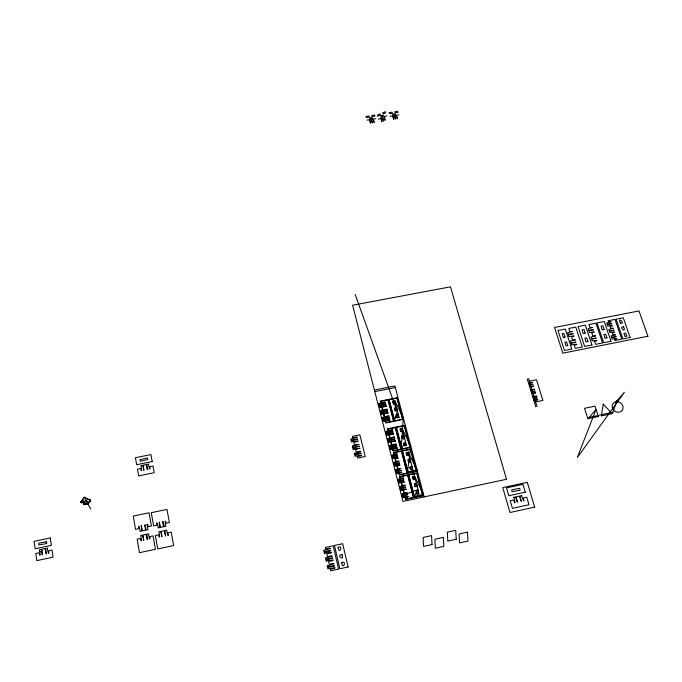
<?xml version="1.0" encoding="UTF-8"?>
<svg xmlns="http://www.w3.org/2000/svg" width="682" height="682" viewBox="0 0 682 682"><rect width="100%" height="100%" fill="white"/><g stroke="black" fill="none" stroke-linecap="round" stroke-linejoin="round"><path stroke-width="1.02" d="M81.831 503.035L83.869 500.92L84.389 502.574L83.536 504.825M401.127 449.063L403.284 417.93L394.622 400.368L394.17 401.638M407.376 473.027L410.7 446.045L401.928 428.168L401.442 429.362M83.656 501.551L83.869 500.92M611.848 413.352L612.913 412.184L616.963 400.632M395.986 408.552L396.447 407.299M393.812 420.982L397.265 411.723L355.186 294.454M397.811 415.5L398.271 414.264L394.622 400.368M402.806 419.157L403.284 417.93M403.292 436.403L403.778 435.227M405.142 443.471L405.637 442.32L401.928 428.168M407.648 453.019L408.151 451.893L417.034 470.034L416.497 471.109M410.189 447.187L410.7 446.045M409.524 460.162L410.035 459.054M411.408 467.341L411.928 466.249M413.948 477.042L414.477 475.976L423.462 494.39L422.9 495.396M415.858 484.297L416.387 483.248M413.71 497.366L417.734 489.71L406.77 493.845M417.768 491.577L418.305 490.554L408.151 451.893M401.613 447.921L405.637 442.32M394.264 419.762L398.271 414.264M80.306 502.14L81.073 502.003L84.287 497.169M90.825 501.065L90.015 500.997L87.816 503.717L84.176 504.211M588.114 418.654L596.034 409.456L577.313 457.52L624.388 392.312L615.889 401.826L614.806 402.192A5.695 5.047 36 0 0 614.644 411.05A5.695 5.047 36 0 0 623.067 408.262A5.695 5.047 36 0 0 615.914 401.817M84.398 497.63L89.564 499.991L90.348 499.258M352.492 446.173L353.949 445.781M377.265 115.173L380.087 113.971L380.403 115.07L377.581 116.281M385.509 111.652L382.696 112.854L383.011 113.962L385.824 112.76M378.442 119.316L380.641 118.378L382.031 121.737L380.786 116.017L381.673 115.642L383.531 121.072L382.295 115.377L383.531 115.394L385.074 120.373L384.495 116.724L386.694 115.787M416.549 491.407L417.998 491.1L418.637 493.504M418.654 493.58L417.231 493.887M414.639 484.118L416.088 483.811M412.738 476.863L414.179 476.556M414.801 479.028L413.386 479.327M410.368 462.14L408.961 462.43M410.197 467.17L411.638 466.863M412.26 469.327L410.845 469.617M408.518 454.979L407.111 455.269L406.472 452.839L407.879 452.55L408.501 454.903M403.949 443.3L405.372 443.002M405.986 445.423L404.605 445.713M404.153 438.338L402.755 438.628M396.617 415.321L398.041 415.04L398.646 417.333M398.638 417.418L397.265 417.691M394.989 403.539L393.633 403.812M394.801 408.382L396.216 408.092L396.822 410.376M396.813 410.462L395.449 410.735M392.994 401.468L394.401 401.187L394.997 403.454M417.179 493.811L416.566 491.483M414.204 476.633L414.809 478.943M413.36 479.25L412.755 476.94M416.105 483.888L416.711 486.292L415.321 486.59L414.656 484.194M411.664 466.94L412.269 469.242M410.82 469.54L410.214 467.247M409.78 459.77L410.376 462.055M408.936 462.353L408.348 459.983L409.754 459.694M403.548 436.011L404.136 438.262M402.704 438.56L402.124 436.216L403.522 435.934M405.398 443.078L405.995 445.337M404.554 445.636L403.966 443.377M401.698 428.969L402.303 431.288L400.905 431.578M400.854 431.51L400.274 429.183L401.672 428.901M397.222 417.623L396.634 415.398M395.398 410.666L394.818 408.45M393.582 403.744L393.002 401.536M403.369 493.862L406.813 492.771M407.299 494.731L402.295 495.797M407.81 496.692L404.98 497.289L405.534 499.463L413.803 497.698L407.845 474.86L399.635 476.582L400.189 478.73L403.028 478.133M403.028 478.218L399.609 479.293M403.531 480.154L398.527 481.117M404.051 482.08L400.419 482.413M404.912 485.482L401.485 486.556M405.432 487.417L400.394 488.397M400.539 468.5L397.112 469.574M401.016 470.435L396.02 471.39M401.51 472.362L397.913 472.677M397.794 457.98L394.989 458.568L395.833 461.825L398.655 461.237M398.655 461.322L395.253 462.379M399.149 463.231L394.187 464.272M399.669 465.15L396.839 465.738L397.683 469.011M396.967 448.057L392.517 448.978L393.062 451.075L401.212 449.387L395.441 427.23L387.342 428.884L387.87 430.964M396.805 454.161L393.412 455.218M397.299 456.07L392.346 457.102M394.145 437.188L389.124 438.56M394.631 439.072L388.041 440.342M395.125 440.964L390.684 441.876L391.519 445.099M395.978 444.263L390.948 445.644M396.472 446.156L389.882 447.52M392.806 432.021L386.242 433.36M393.292 433.897L388.868 434.809L389.695 438.014L394.145 437.102M388.714 416.259L383.719 417.614M389.2 418.117L382.662 419.447M389.686 419.984L383.079 421.058L382.227 417.759L383.531 417.188L383.642 417.623M386.08 406.08L381.681 406.958L382.5 410.112M386.916 409.311L381.929 410.649M380.871 412.474L387.41 411.152M387.879 413.019L381.281 414.085L380.437 410.794L381.741 410.223L381.852 410.666M385.117 402.389L378.655 403.863L379.499 407.137L380.94 407.154L380.837 406.736M385.594 404.23L379.064 405.458M589.112 417.503L612.913 412.184M402.278 495.712L407.299 494.646M407.81 496.598L404.179 497.016M414.238 496.351L423.462 494.39M399.149 463.155L394.17 464.186M399.643 465.073L396.054 465.465M407.879 471.953L417.034 470.034M392.329 457.017L397.299 455.985M397.794 457.895L392.772 458.756L391.903 455.371L393.216 454.783L393.335 455.235M352.756 447.264L359.533 446.25L352.935 447.989M395.125 440.879L389.908 441.604M355.561 449.447L360.019 448.219L353.225 449.165L352.466 446.088L359.073 444.417L354.452 444.92M389.865 447.435L396.472 446.071M396.958 447.972L391.732 448.705M533.98 396.208L536.76 396.08L532.864 397.256L533.188 398.305L536.913 397.555L537.322 397.973L533.401 399.004L533.725 400.053L537.868 399.661L535.319 400.556M535.754 401.954L542.923 400.479L536.512 379.806L529.377 381.247M386.217 433.283L392.806 431.936M393.292 433.812L388.084 434.536M387.393 411.076L380.854 412.397M529.317 383.344L528.686 383.676L529.002 384.708L533.085 384.188L529.215 385.407L529.539 386.438L533.665 386.055L531.125 386.941M527.195 378.834L528.584 383.327L532.565 382.576L529.803 382.628M388.714 416.173L384.29 417.069L383.472 413.906M382.645 419.37L389.2 418.04M531.883 389.405L534.654 389.277L530.775 390.454L531.09 391.494L535.217 391.093L531.304 392.193L531.628 393.233L532.378 393.284M532.344 393.164L531.73 393.582L532.753 396.907L533.997 397.316L533.026 392.96L532.344 392.968L535.762 392.841L533.222 393.727M385.117 402.303L380.709 403.19L380.189 401.144L388.22 399.533L393.889 421.297L385.807 422.942L385.27 420.879M386.072 405.995L380.914 406.694M374.392 390.061L394.912 385.986L424.178 496.888M374.793 391.621L395.321 387.538M365.919 116.46L368.953 115.966L369.26 117.074L366.234 117.568M374.776 115.002L371.758 115.497L372.065 116.605L375.091 116.111M389.047 112.658L392.065 112.163L392.38 113.263L389.371 113.758M397.853 111.209L394.852 111.703L395.168 112.803L398.177 112.308M366.942 120.126L369.312 119.734L370.616 123.212L369.584 117.935L370.582 117.773L372.261 122.922L371.247 117.662L372.551 117.918L372.227 118.412L373.975 122.632L374.367 122.325L373.446 119.052L375.816 118.668M390.104 116.307L392.457 115.923L393.787 119.376L392.704 114.133L393.693 113.962L395.415 119.094L394.358 113.86L395.662 114.116L395.338 114.602L397.12 118.804L397.504 118.498L396.566 115.241L398.919 114.857M83.707 502.668L84.389 502.574M396.805 454.084L393.983 454.664L393.446 452.558L401.596 450.862L407.461 473.359L399.251 475.081L398.697 472.95M392.295 430.061L387.299 431.51M353.199 449.088L354.7 448.858M81.073 502.003L81.84 502.523M85.207 499.633L88.916 502.361M85.19 499.002L90.783 509.053M89.564 499.991L90.015 500.997M530.963 386.234L530.383 386.012L529.641 386.788L530.664 390.104L532.165 390.155M529.36 383.455L530.076 383.446L528.55 378.561M387.214 431.501L387.112 431.075L385.799 431.655L386.66 434.988L388.118 435.005L388.007 434.579M389.038 438.577L388.928 438.134L387.615 438.714L388.476 442.055L389.942 442.072L389.831 441.646M390.863 445.644L390.752 445.21L389.439 445.798L390.3 449.165L391.766 449.174L391.656 448.739M395.168 462.37L395.057 461.944L393.744 462.532L394.614 465.934L396.089 465.942L395.978 465.508M397.018 469.566L396.915 469.131L395.594 469.728L396.472 473.146L397.947 473.155L397.836 472.711M399.524 479.284L399.413 478.849L398.092 479.446L398.979 482.882L400.453 482.89L400.343 482.447M401.4 486.556L401.289 486.113L399.959 486.718L400.846 490.17L402.329 490.179L402.218 489.736M403.284 493.879L403.164 493.418L401.843 494.024L402.73 497.493L404.221 497.493L404.102 497.059M402.295 489.693L405.918 489.284L403.088 489.974L403.949 493.299M530.911 386.242L532.105 390.095M537.194 406.634L534.628 399.584L533.827 400.402L535.83 406.915M384.418 420.649L384.529 421.075M401.212 482.686L402.065 485.993M354.631 445.644L353.813 442.328L358.033 441.459L358.186 440.913L352.56 441.45L352.091 442.047L351.46 441.97L351.187 440.879L357.752 439.08L351.008 440.154L350.744 439.063L357.317 437.392L356.916 436.966L352.705 437.818L352.347 436.369L359.857 434.835L365.245 456.497L357.683 458.065L357.325 456.599L361.554 455.721L361.716 455.167L354.955 456.232L354.691 455.133L361.307 453.521L360.838 453.095L354.504 454.4L354.239 453.308L354.768 452.984L355.416 453.359L360.838 451.612L360.437 451.177L356.2 452.047L355.382 448.722M85.651 499.701L85.992 503.964M40.068 551.371L39.982 555.318L39.147 552.804L35.805 553.503L36.802 560.63L53.094 557.177L52.062 550.076L48.729 550.783C49.624 557.279 47.007 549.88 47.578 548.021L45.762 548.405L46.257 554.006L45.038 548.558L42.011 549.198L42.531 554.781L42.028 554.568L41.287 549.351L39.462 549.735L39.471 551.099L40.068 551.371M168.352 535.106L167.644 535.251L166.715 530.153L164.95 530.528L165.581 536.052L164.243 530.681L161.293 531.304L161.924 536.819L160.585 531.448L158.812 531.824C159.673 533.111 159.92 541.099 158.616 534.841L155.36 535.532L157.747 548.942L173.637 545.557L171.191 532.182L167.942 532.864L168.352 535.106M162.589 521.594L163.501 526.794L160.56 527.416L159.23 522.08L159.852 527.57L158.079 527.936C158.429 526.402 155.914 518.942 156.86 525.234L153.612 525.916L151.268 512.693L166.988 509.411L169.4 522.6L166.161 523.282C164.848 517.067 165.121 525.004 165.973 526.274L164.209 526.649L163.288 521.577L162.589 521.594M147.056 524.492L147.943 529.701L146.17 530.076L144.865 524.722L145.462 530.229L142.504 530.852L141.208 525.49L141.796 530.997L140.023 531.372C140.381 529.829 137.9 522.352 138.813 528.661L135.548 529.343L133.271 516.078L149.06 512.787L151.404 526.01L148.147 526.7L147.713 524.347L147.056 524.492M147.696 539.317L146.988 539.471L146.093 534.356L143.135 534.978L143.723 540.519L142.419 535.131L140.645 535.506C141.489 536.794 141.694 544.816 140.432 538.533L137.159 539.223L139.469 552.684L155.428 549.283L153.058 535.864L149.793 536.555C150.731 542.898 148.224 535.387 148.574 533.836L146.8 534.211L147.696 539.317M513.648 497.349C514.705 498.312 516.078 507.417 513.648 500.042L510.247 500.776L512.438 508.329L528.985 504.731L526.76 497.204L523.367 497.937C525.362 505.515 521.517 496.76 521.883 495.567L520.042 495.967L521.236 501.364L519.3 496.129L516.231 496.794L517.416 502.191L515.49 496.948L513.648 497.349M326.934 557.671L325.399 558.012L325.672 559.189L332.722 558.004L325.851 559.965L326.115 561.15L326.78 561.226L327.215 560.587L333.14 559.948L332.935 560.561L328.571 561.525L329.21 564.312L333.575 563.358L334.044 563.741L328.366 565.745L327.718 565.335L327.155 565.685L327.428 566.87L334.512 565.762L327.607 567.654L327.88 568.839L334.913 567.629L334.709 568.251L330.335 569.214L330.702 570.791L338.579 569.052L333.174 545.753L325.348 547.458L325.706 549.019L330.079 548.064L330.506 548.541L323.652 550.374L323.924 551.542L330.949 550.34L330.702 550.877L324.103 552.318L324.368 553.494L325.024 553.579L325.467 552.932L331.401 552.352L331.196 552.906L326.814 553.869L327.454 556.648L331.836 555.694L332.185 556.35L326.934 557.671M403.71 493.853L402.235 494.186L402.525 495.311L407.657 494.535L402.721 496.061L403.011 497.187L403.65 497.272L404.042 496.658L408.075 496.368L408.041 496.965L405.398 497.553L405.79 499.053L413.377 497.434L407.606 475.252L400.053 476.846L400.436 478.329L403.011 477.792L403.403 478.304L398.484 479.608L398.774 480.716L403.889 479.958L398.961 481.466L399.251 482.575L399.882 482.66L400.283 482.055L404.383 481.901L401.63 482.95L402.312 485.593L404.886 485.055L405.202 485.703L400.36 486.88L400.641 487.997L405.764 487.229L400.837 488.747L401.127 489.864L401.766 489.949L402.158 489.335L406.276 489.182L403.514 490.23L404.196 492.89L406.779 492.353L407.137 492.941L403.71 493.853M399.541 463.18L394.605 464.527L394.887 465.636L395.526 465.712L395.918 465.115L399.848 464.792L399.814 465.456L397.256 466.002L397.93 468.619L400.897 468.381L397.163 469.941L396.515 469.557L395.986 469.889L396.268 470.998L401.391 470.307L396.455 471.731L396.745 472.839L401.775 472.046L401.681 472.66L399.115 473.206L399.499 474.689L407.043 473.103L401.348 451.254L393.855 452.814L394.23 454.272L396.788 453.752L397.171 454.255L392.295 455.533L392.576 456.625L397.563 455.764L397.461 456.377L392.764 457.358L393.045 458.457L397.921 457.588L397.956 458.287L395.407 458.824L396.08 461.424L399.03 461.194L395.313 462.746L394.665 462.37L394.136 462.694L394.418 463.794L399.541 463.18M395.509 440.904L391.101 442.132L391.766 444.707L395.961 443.846L396.208 444.528L389.831 445.96L390.113 447.051L396.788 445.909L396.566 446.48L390.292 447.776L390.573 448.867L391.204 448.944L391.604 448.355L397.282 447.81L397.06 448.372L392.934 449.233L393.309 450.683L400.794 449.131L395.193 427.614L387.751 429.14L388.118 430.581L392.295 429.728L392.696 430.154L387.35 431.868L386.711 431.493L386.191 431.817L386.464 432.891L392.713 431.612L393.173 432.107L386.651 433.616L386.933 434.698L393.42 433.513L393.454 434.195L389.277 435.056L389.942 437.622L394.528 437.136L389.175 438.927L388.527 438.552L388.007 438.867L388.288 439.958L395.023 439.02L388.467 440.674L388.749 441.766L395.509 440.904M387.299 409.26L380.82 410.948L381.093 412.013L387.743 410.982L381.281 412.729L381.553 413.795L382.176 413.88L382.568 413.301L388.228 412.832L383.881 414.153L384.537 416.685L388.697 415.85L388.996 416.472L382.611 417.913L382.892 418.987L389.516 417.878L389.294 418.433L383.071 419.694L383.352 420.768L383.975 420.854L384.367 420.274L389.993 419.737L389.848 420.283L385.68 421.126L386.055 422.559L393.48 421.05L387.981 399.916L380.59 401.4L380.957 402.806L385.1 401.979L385.483 402.474L380.258 404.059L379.559 403.71L379.039 404.017L379.311 405.082L385.509 403.838L385.978 404.247L379.49 405.79L379.772 406.847L386.208 405.696L386.174 406.387L382.091 407.214L382.747 409.737L387.299 409.26M45.958 541.909L38.84 543.128L38.797 544.918L46.632 543.554L46.674 541.789L45.967 541.883M341.622 562.693C342.858 570.851 347.24 559.956 341.622 562.667M342.117 554.773C344.453 562.462 335.672 554.074 342.117 554.773M338.059 547.416C339.372 555.557 343.626 544.628 338.067 547.365M519.045 488.431L511.705 489.829L512.012 491.705L520.068 490.247L519.752 488.372L519.045 488.431M147.755 469.361L147.056 469.446L146.187 464.553L143.288 465.141L143.876 470.435L142.598 465.277L140.859 465.636C141.771 466.82 141.865 474.553 140.645 468.525L137.449 469.173L138.625 475.883L154.2 472.711L152.99 466.019L149.801 466.667C150.773 472.779 148.233 465.508 148.616 464.058L146.877 464.408L147.755 469.361M84.116 502.617L83.86 504.51L87.952 503.964L90.322 501.023L89.777 499.795L84.321 497.297L80.698 502.071L81.831 502.847L83.724 501.364L84.116 502.617M603.263 404.136L601.396 415.892L612.129 413.659L603.263 404.136M615.573 334.768L611.038 335.97L611.456 337.189L616.221 336.601L611.677 337.863L612.095 339.082L616.775 338.391L616.724 338.954L614.448 339.406L614.823 340.523L621.745 339.15L614.976 319.398L608.097 320.745L608.472 321.844L610.74 321.41L611.115 321.93L606.63 322.987L607.048 324.206L611.404 323.353L611.814 323.745L607.27 324.862L607.679 326.081L612.214 325.323L612.291 325.945L610.023 326.405L610.671 328.315L613.357 328.204L608.83 329.466L609.248 330.685L614.022 330.156L609.469 331.35L609.887 332.569L614.422 331.802L614.508 332.432L612.231 332.893L612.879 334.811L615.573 334.768M626.767 336.021L624.891 336.465L623.953 333.37L625.735 333.131L626.767 336.021M623.646 326.942C626.809 334.351 617.739 325.945 623.646 326.942M620.296 323.123C626.161 324.675 617.21 315.365 620.33 323.046M595.497 335.868L590.953 337.07L591.482 338.673L596.239 338.016L591.703 339.338L592.232 340.94L596.98 340.301L596.878 340.804L594.585 341.264L595.608 344.342L602.564 342.961L595.915 323.14L588.992 324.496L590.007 327.539L592.701 327.488L588.157 328.69L588.685 330.276L593.476 329.747L588.907 330.94L589.436 332.526L594.056 331.802L594.124 332.364L591.78 332.859L592.803 335.919L595.497 335.868M606.971 337.863L605.019 338.255L603.92 334.47L605.761 334.291L606.971 337.863M604.141 329.483L602.189 329.866L601.098 326.107L602.939 325.928L604.141 329.483M575.258 339.875L570.416 341.051L570.962 342.731L576.009 342.091L571.175 343.404L571.729 345.083C572.462 344.274 581.175 343.66 574.304 345.288L575.31 348.383L582.3 346.985L575.761 327.087L568.805 328.451L569.802 331.512L572.505 331.461L567.671 332.637L568.217 334.299L572.863 333.396L573.272 333.796L568.438 334.973L568.976 336.644L573.843 335.791L573.843 336.388L571.542 336.848L572.548 339.917L575.258 339.875M587.961 341.554L586 341.938L584.917 338.144L586.776 337.965L587.961 341.554M585.173 333.14L583.221 333.524L582.138 329.747L583.988 329.577L585.173 333.14M567.782 345.552L565.975 345.91L564.918 342.1L566.614 341.955L567.782 345.552M565.046 337.104L563.306 337.522L562.19 333.668L563.886 333.524L565.046 337.104M147.789 459.54L140.322 461.288L139.819 459.711L147.201 457.954L147.789 459.54M417.103 486.309C411.476 488.653 416.097 478.747 417.103 486.309M416.199 491.296L416.941 494.126L418.893 493.836L418.254 490.861L416.242 491.219M414.571 476.658C416.898 484.084 408.39 475.55 414.571 476.658M412.022 466.965C414.358 474.34 405.841 465.883 412.022 466.965M407.981 459.881L408.706 462.66L410.7 462.319L410.07 459.532L407.981 459.881M406.37 445.431C400.743 447.597 405.449 438.142 406.37 445.431M406.105 452.737C406.796 460.069 411.911 450.955 406.105 452.737M403.906 436.028C406.216 443.402 397.777 434.843 403.906 436.028M400.522 431.399C406.438 433.232 398.399 423.786 400.564 431.322M399.021 417.427C393.437 419.532 398.075 410.257 399.021 417.427M395.057 410.564C400.956 412.295 393.002 403.062 395.057 410.564M392.653 401.366L393.352 404.042L395.313 403.71L394.656 400.956L392.696 401.289M443.351 537.433L434.911 539.283L435.372 548.251L443.829 546.384L443.351 537.433M467.468 532.139L459.088 533.98L459.617 542.906L468.023 541.048L467.468 532.139M432.013 544.568L423.539 546.427L423.113 537.467L431.561 535.617L432.013 544.568M456.241 539.232L447.818 541.082L447.332 532.165L455.729 530.323L456.241 539.232M348.11 566.955L339.875 568.771L334.47 545.472L342.645 543.699L348.11 566.955M534.671 507.11L509.974 512.506L502.762 487.596L527.297 482.327L534.671 507.11M525.268 492.182L508.781 495.737L506.504 487.894L522.958 484.356L525.268 492.182M422.567 495.473L414.63 497.161L408.85 474.996L416.736 473.334L422.567 495.473M422.993 495.729L414.383 497.57L408.433 474.732L416.983 472.933L422.993 495.729M506.521 479.276L403.002 501.415L352.603 305.229L450.478 286.841L506.521 479.276M50.297 537.953L34.1 541.346L35.14 548.746L51.372 545.336L50.297 537.953M416.165 471.177L408.288 472.839L402.593 450.998L410.419 449.378L416.165 471.177M416.583 471.441L408.041 473.24L402.175 450.742L410.666 448.986L416.583 471.441M598.353 416.523L587.875 418.705L584.517 408.313L594.968 406.157L598.353 416.523M409.865 447.256L402.039 448.875L396.421 427.367L404.204 425.781L409.865 447.256M410.274 447.511L401.792 449.268L396.012 427.111L404.443 425.389L410.274 447.511M152.188 461.543L136.656 464.689L135.428 457.707L150.927 454.579L152.188 461.543M402.474 419.217L394.708 420.803L389.2 399.669L396.915 398.118L402.474 419.217M402.883 419.473L394.469 421.186L388.791 399.422L397.154 397.742L402.883 419.473M571.763 348.996L564.423 350.463L557.978 330.489L565.284 329.056L571.763 348.996M591.942 344.99L584.636 346.439L578.08 326.55L585.344 325.126L591.942 344.99M610.961 341.29L603.689 342.739L597.031 322.918L604.261 321.495L610.961 341.29M630.1 337.488L622.862 338.92L616.093 319.176L623.288 317.769L630.1 337.488M647.9 336.235L562.821 353.174L554.551 327.471L639.008 310.949L647.9 336.235"/></g></svg>
